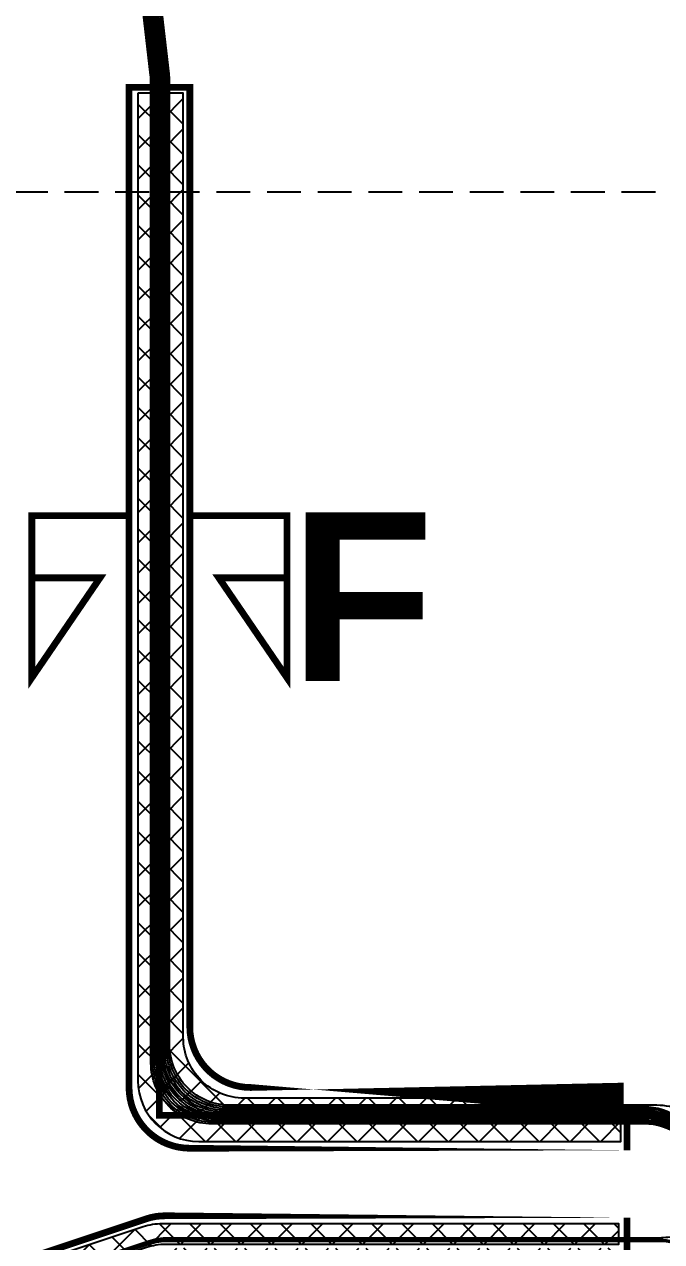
# Model space of a CAD drawing. Header units: metres. Extents: x 529718 to 530598, y 2673304 to 2673482.
# Drawn here: x 530155.64 to 530165.08, y 2673375.15 to 2673393.18 of the extents above; entities that cross this region are included whole.
import ezdxf
from ezdxf.enums import TextEntityAlignment as Align

# ---------------------------------------------------------------- set-up
doc = ezdxf.new("R2010")
doc.units = ezdxf.units.M
doc.linetypes.add('DASHED', pattern=[0.75, 0.5, -0.25])
for name, color, linetype in [('300mm Hume Pipe', 74, 'Continuous'), ('Excavation', 7, 'Continuous'), ('IDT', 7, 'Continuous'), ('LT Cable(AG) INV to LT Panel BL-24', 2, 'Continuous'), ('Messenger Wire Exc Link', 7, 'Continuous'), ('Section Marking BL-24', 2, 'Continuous'), ('Trench (AC)-BL24', 14, 'Continuous')]:
    doc.layers.add(name, color=color, linetype=linetype)
doc.styles.add('BoldTextStyle', font='arialbd.ttf')

# ---------------------------------------------------------------- blocks, each defined once
blk = doc.blocks.new('IDT')
at = {"layer": 'IDT', "color": 243, "linetype": 'DASHED'}
blk.add_lwpolyline([(45.49999999962691, 32.58580025943296), (45.4999999996269, -4.032314963696315), (-1.30442248516332e-09, -4.032314963696308), (-1.304414354308392e-09, 32.58580025943297)], close=True, dxfattribs=at)

msp = doc.modelspace()

# ---------------------------------------------------------------- hatches: boundary and pattern name
at = {"layer": '300mm Hume Pipe'}
h = msp.add_hatch(dxfattribs=at)
h.set_pattern_fill('ANSI37', color=74, scale=0.1)
h.set_pattern_definition([(45, (-27.45961766841356, -1627.5), (-0.2245064030267289, 0.2245064030267289), []), (135, (-27.45961766841356, -1627.5), (-0.2245064030267289, -0.2245064030267288), [])])
edge = h.paths.add_edge_path()
edge.add_line((530157.3236667007, 2673392.153694829), (530157.323666702, 2673377.529248202))
edge.add_arc((530158.223666702, 2673377.529248202), 0.9000000000232831, 180.0000000296449, 270.0000000074112)
edge.add_line((530158.2236667022, 2673376.629248202), (530164.4765521355, 2673376.629248207))
edge.add_line((530164.4765521355, 2673376.629248207), (530164.4765521355, 2673376.929248206))
edge.add_line((530164.4765521355, 2673376.929248206), (530158.5236667022, 2673376.929248202))
edge.add_arc((530158.5236667021, 2673377.829248202), 0.900000000372529, 180.0000000296449, 270.00000000741124, ccw=False)
edge.add_line((530157.6236667021, 2673377.829248202), (530157.6236667008, 2673392.153694829))
edge.add_line((530157.6236667008, 2673392.153694829), (530157.3236667007, 2673392.153694829))
h = msp.add_hatch(dxfattribs=at)
h.set_pattern_fill('ANSI37', color=74, scale=0.1)
h.set_pattern_definition([(45, (-27.08827128785197, -1627.5), (-0.2245064030267289, 0.2245064030267289), []), (135, (-27.08827128785197, -1627.5), (-0.2245064030267289, -0.2245064030267288), [])])
edge = h.paths.add_edge_path()
edge.add_line((530157.6950130813, 2673392.153694829), (530157.6950130824, 2673377.871301732))
edge.add_arc((530158.5950130824, 2673377.871301732), 0.9000000000232831, 180.0000000296449, 270.0000000074112)
edge.add_line((530158.5950130825, 2673376.971301732), (530164.4765521355, 2673376.971301733))
edge.add_line((530164.4765521355, 2673376.971301733), (530164.4765521355, 2673377.271301732))
edge.add_line((530164.4765521355, 2673377.271301732), (530158.8950130825, 2673377.271301731))
edge.add_arc((530158.8950130824, 2673378.171301732), 0.900000000372529, 180.0000000296449, 270.00000000741124, ccw=False)
edge.add_line((530157.9950130824, 2673378.171301731), (530157.9950130814, 2673392.153694829))
edge.add_line((530157.9950130814, 2673392.153694829), (530157.6950130813, 2673392.153694829))
h = msp.add_hatch(dxfattribs=at)
h.set_pattern_fill('ANSI37', color=74, scale=0.1)
h.set_pattern_definition([(45, (0, 0), (-0.2245064030267289, 0.2245064030267289), []), (135, (0, 0), (-0.2245064030267289, -0.2245064030267288), [])])
edge = h.paths.add_edge_path()
edge.add_line((530157.7324022211, 2673375.109248207), (530164.4462826143, 2673375.109248206))
edge.add_line((530164.4462826143, 2673375.109248206), (530164.4462826143, 2673375.409248206))
edge.add_line((530164.4462826143, 2673375.409248206), (530157.6837168908, 2673375.409248206))
edge.add_arc((530157.683716891, 2673374.509248206), 0.8999999999068677, 90.00000001482246, 108.4357042613595)
edge.add_line((530157.3991006442, 2673375.363059422), (530143.6269568152, 2673370.772143058))
edge.add_line((530143.6269568152, 2673370.772143058), (530143.721828897, 2673370.487539319))
edge.add_line((530143.721828897, 2673370.487539319), (530157.4477859745, 2673375.063059423))
edge.add_arc((530157.7324022213, 2673374.209248207), 0.9000000003605785, 90.00000001482249, 108.43570425198459, ccw=False)
edge = h.paths.add_edge_path()
edge.add_line((530157.9173107182, 2673374.749248208), (530164.4462826141, 2673374.749248207))
edge.add_line((530164.4462826141, 2673374.749248207), (530164.4462826141, 2673375.049248206))
edge.add_line((530164.4462826141, 2673375.049248206), (530157.8686253843, 2673375.049248206))
edge.add_arc((530157.8686253845, 2673374.149248206), 0.900000000372529, 90.00000001482246, 108.4357042519845)
edge.add_line((530157.5840091377, 2673375.003059422), (530143.7534529245, 2673370.392671407))
edge.add_line((530143.7534529245, 2673370.392671407), (530143.8483250067, 2673370.108067669))
edge.add_line((530143.8483250067, 2673370.108067669), (530157.6326944717, 2673374.703059424))
edge.add_arc((530157.9173107186, 2673373.849248209), 0.8999999994770522, 90.00000002223368, 108.43570427073439, ccw=False)

# ---------------------------------------------------------------- linework, layer by layer
at = {"layer": '300mm Hume Pipe', "color": 74}
for points in [[(530157.3236667007, 2673392.153694829), (530157.323666702, 2673377.529248202, 0.414213562368789), (530158.2236667022, 2673376.629248202), (530164.4765521355, 2673376.629248207), (530164.4765521355, 2673376.929248206), (530158.5236667022, 2673376.929248202, -0.4142135623692981), (530157.6236667021, 2673377.829248202), (530157.6236667008, 2673392.153694829)], [(530157.6950130813, 2673392.153694829), (530157.6950130824, 2673377.871301732, 0.414213562368789), (530158.5950130825, 2673376.971301732), (530164.4765521355, 2673376.971301733), (530164.4765521355, 2673377.271301732), (530158.8950130825, 2673377.271301731, -0.4142135623692981), (530157.9950130824, 2673378.171301731), (530157.9950130814, 2673392.153694829)], [(530157.7324022211, 2673375.109248207), (530164.4462826143, 2673375.109248206), (530164.4462826143, 2673375.409248206), (530157.6837168908, 2673375.409248206, 0.0806148892400137), (530157.3991006442, 2673375.363059422), (530143.6269568152, 2673370.772143058), (530143.721828897, 2673370.487539319), (530157.4477859745, 2673375.063059423, -0.08061488922266537)]]:
    msp.add_lwpolyline(points, format="xyb", close=True, dxfattribs=at)
at = {"layer": 'Excavation', "const_width": 0.1}
msp.add_lwpolyline([(530164.9206659164, 2673377.01535212), (530157.6412843692, 2673377.01535212), (530157.6412843692, 2673392.379483173)], dxfattribs=at)
at = {"layer": 'LT Cable(AG) INV to LT Panel BL-24'}
for points in [[(530167.4443580416, 2673375.75193854), (530167.3338103174, 2673375.751943584, -0.1568506311512243), (530166.809171914, 2673375.920674451), (530165.3443059182, 2673376.971621253, 0.1568506311639751), (530164.8196675146, 2673377.14035212), (530158.6662843692, 2673377.14035212, -0.414213562373095), (530157.7662843692, 2673378.04035212), (530157.7662843692, 2673392.334102765, 0.02925262924733474), (530157.7601337426, 2673392.43914227), (530157.6550578194, 2673393.333301547, -0.02925262924575515), (530157.6489071929, 2673393.438341052), (530157.6489071929, 2673450.66216928, 0.414213562373095), (530156.7489071928, 2673451.56216928), (530044.8575845185, 2673451.56216928, -0.414213562373095), (530043.9575845185, 2673452.46216928), (530043.9575845185, 2673452.689769275)], [(530169.4352512622, 2673375.65193854), (530167.3338103174, 2673375.651943584, -0.1568506311512243), (530166.809171914, 2673375.820674451), (530165.3443059188, 2673376.871621253, 0.1568506311308419), (530164.8196675153, 2673377.04035212), (530158.5662843692, 2673377.04035212, -0.414213562373095), (530157.6662843692, 2673377.94035212), (530157.6662843692, 2673392.328247228, 0.02925262923381348), (530157.6601337426, 2673392.433286733), (530157.5550578195, 2673393.32744601, -0.02925262923148613), (530157.5489071929, 2673393.432485516), (530157.5489071929, 2673443.06216928, 0.414213562373095), (530156.6489071929, 2673443.96216928), (529753.3295845186, 2673443.96216928, -0.414213562373095), (529752.4295845185, 2673444.86216928), (529752.4295845185, 2673445.189769275)], [(530167.4443580416, 2673375.67693854), (530167.3338103174, 2673375.676943584, -0.1568506311512243), (530166.809171914, 2673375.845674451), (530165.3443059188, 2673376.896621253, 0.1568506311308419), (530164.8196675153, 2673377.06535212), (530158.5912843692, 2673377.06535212, -0.414213562373095), (530157.6912843692, 2673377.965352119), (530157.6912843692, 2673392.329711113, 0.02925262927610012), (530157.6851337425, 2673392.434750618), (530157.5800578195, 2673393.328909893, -0.02925262927486877), (530157.5739071928, 2673393.433949398), (530157.5739071929, 2673443.08716928, 0.4142135623737696), (530156.6739071929, 2673443.98716928), (529818.1135845185, 2673443.98716928, -0.414213562373095), (529817.2135845185, 2673444.88716928), (529817.2135845185, 2673445.189769275)], [(530167.4443580416, 2673375.70193854), (530167.3338103174, 2673375.701943584, -0.1568506311512243), (530166.809171914, 2673375.870674451), (530165.3443059182, 2673376.921621253, 0.1568506311639751), (530164.8196675146, 2673377.09035212), (530158.6162843691, 2673377.09035212, -0.414213562373095), (530157.7162843691, 2673377.99035212), (530157.7162843691, 2673392.331174997, 0.02925262924733474), (530157.7101337425, 2673392.436214502), (530157.6050578194, 2673393.330373778, -0.02925262924575515), (530157.5989071928, 2673393.435413284), (530157.5989071928, 2673443.112169281, 0.414213562373095), (530156.6989071928, 2673444.012169281), (529882.8975845185, 2673444.012169281, -0.414213562373095), (529881.9975845185, 2673444.91216928), (529881.9975845185, 2673445.189769275)], [(530167.4443580416, 2673375.72693854), (530167.3338103174, 2673375.726943584, -0.1568506311512243), (530166.809171914, 2673375.895674451), (530165.3443059182, 2673376.946621253, 0.1568506311639751), (530164.8196675146, 2673377.11535212), (530158.6412843692, 2673377.11535212, -0.414213562373095), (530157.7412843691, 2673378.01535212), (530157.7412843691, 2673392.332638881, 0.02925262921856936), (530157.7351337426, 2673392.437678386), (530157.6300578195, 2673393.331837662, -0.02925262921482398), (530157.623907193, 2673393.436877168), (530157.6239071928, 2673443.137169281, 0.4142135623724212), (530156.7239071928, 2673444.03716928), (529947.6815845185, 2673444.03716928, -0.414213562373095), (529946.7815845185, 2673444.93716928), (529946.7815845185, 2673445.189769275)], [(530169.4352512622, 2673375.601938541), (530167.3338103174, 2673375.601943585, -0.1568506311512243), (530166.809171914, 2673375.770674451), (530165.3443059188, 2673376.821621253, 0.1568506311308419), (530164.8196675153, 2673376.99035212), (530158.5162843692, 2673376.99035212, -0.414213562373095), (530157.6162843691, 2673377.89035212), (530157.6162843691, 2673392.32531946, 0.02925262926085605), (530157.6101337426, 2673392.430358965), (530157.5050578194, 2673393.324518241, -0.02925262926002417), (530157.4989071928, 2673393.429557747), (530157.4989071928, 2673420.512169281, 0.414213562373095), (530156.5989071928, 2673421.41216928), (530044.8575845185, 2673421.41216928, -0.414213562373095), (530043.9575845185, 2673422.31216928), (530043.9575845185, 2673422.689769275)], [(530169.4352512622, 2673375.62693854), (530167.3338103174, 2673375.626943585, -0.1568506311512243), (530166.809171914, 2673375.795674451), (530165.3443059188, 2673376.846621253, 0.1568506311308419), (530164.8196675153, 2673377.01535212), (530158.5412843692, 2673377.01535212, -0.414213562373095), (530157.6412843692, 2673377.91535212), (530157.6412843692, 2673392.326783344, 0.02925262924733474), (530157.6351337426, 2673392.431822849), (530157.5300578194, 2673393.325982126, -0.02925262924575515), (530157.5239071929, 2673393.431021631), (530157.5239071929, 2673420.53716928, 0.414213562373095), (530156.6239071928, 2673421.43716928), (530142.0335845185, 2673421.43716928, -0.414213562373095), (530141.1335845185, 2673422.33716928), (530141.1335845185, 2673422.689769275)], [(530171.592251262, 2673375.501943585), (530167.3338103174, 2673375.501943585, -0.1568506311512243), (530166.809171914, 2673375.670674452), (530165.3443059195, 2673376.721621253, 0.1568506311639751), (530164.8196675159, 2673376.89035212), (530158.4162843692, 2673376.89035212, -0.414213562373095), (530157.5162843692, 2673377.79035212), (530157.5162843692, 2673392.319463924, 0.02925262924733474), (530157.5101337426, 2673392.424503429), (530157.4050578194, 2673393.318662705, -0.02925262924575515), (530157.3989071929, 2673393.423702211), (530157.3989071929, 2673405.41216928, 0.414213562373095), (530156.4989071928, 2673406.31216928), (529785.7215845186, 2673406.31216928, -0.414213562373095), (529784.8215845185, 2673407.21216928), (529784.8215845185, 2673407.689769275)], [(530171.592251262, 2673375.526943585), (530167.3338103174, 2673375.526943585, -0.1568506311512243), (530166.809171914, 2673375.695674452), (530165.3443059195, 2673376.746621253, 0.1568506311639751), (530164.8196675159, 2673376.91535212), (530158.4412843692, 2673376.91535212, -0.414213562373095), (530157.5412843692, 2673377.81535212), (530157.5412843692, 2673392.320927809, 0.02925262927610012), (530157.5351337425, 2673392.425967314), (530157.4300578195, 2673393.320126588, -0.02925262927653998), (530157.4239071928, 2673393.425166094), (530157.4239071929, 2673405.43716928, 0.4142135623757357), (530156.5239071929, 2673406.33716928), (529882.8975845185, 2673406.33716928, -0.414213562373095), (529881.9975845185, 2673407.23716928), (529881.9975845185, 2673407.689769275)], [(530171.592251262, 2673375.551943585), (530167.3338103174, 2673375.551943585, -0.1568506311512243), (530166.809171914, 2673375.720674451), (530165.3443059195, 2673376.771621253, 0.1568506311639751), (530164.8196675159, 2673376.94035212), (530158.4662843692, 2673376.94035212, -0.414213562373095), (530157.5662843692, 2673377.840352119), (530157.5662843692, 2673392.322391692, 0.02925262924733474), (530157.5601337426, 2673392.427431197), (530157.4550578195, 2673393.321590473, -0.02925262924575515), (530157.4489071929, 2673393.426629979), (530157.4489071929, 2673405.46216928, 0.414213562373095), (530156.5489071929, 2673406.36216928), (529980.0735845185, 2673406.36216928, -0.414213562373095), (529979.1735845185, 2673407.26216928), (529979.1735845185, 2673407.689769275)], [(530169.4352512622, 2673375.576938541), (530167.3338103174, 2673375.576943585, -0.1568506311512243), (530166.809171914, 2673375.745674451), (530165.3443059188, 2673376.796621253, 0.1568506311308419), (530164.8196675153, 2673376.96535212), (530158.4912843691, 2673376.96535212, -0.414213562373095), (530157.5912843691, 2673377.86535212), (530157.5912843691, 2673392.323855576, 0.02925262921856936), (530157.5851337425, 2673392.428895081), (530157.4800578195, 2673393.323054358, -0.02925262921316044), (530157.4739071929, 2673393.428093863), (530157.4739071928, 2673405.487169281, 0.414213562370464), (530156.5739071928, 2673406.387169281), (530077.2495845185, 2673406.387169281, -0.414213562373095), (530076.3495845185, 2673407.28716928), (530076.3495845185, 2673407.689769275)], [(530171.592251262, 2673375.476943585), (530167.108462008, 2673375.476943585, 0.03556826038411772), (530166.9809012201, 2673375.46785786), (530165.1725766158, 2673375.208942588, -0.03556826039023658), (530165.045015828, 2673375.199856863), (530157.7670547989, 2673375.199856863, 0.08061488919893361), (530157.4824385525, 2673375.153668079), (530143.9815772885, 2673370.653183211, -0.2984513559054765), (530143.0277575245, 2673370.905191592), (530142.8342843688, 2673371.120333344), (530142.8342843688, 2673375.66216928, 0.414213562373095), (530141.9342843688, 2673376.56216928), (529823.0135845186, 2673376.56216928, -0.414213562373095), (529822.1135845185, 2673377.46216928), (529822.1135845185, 2673377.689769275)], [(530172.4762512621, 2673374.27680893), (530167.1634150929, 2673374.27680893, -0.1239710970802341), (530166.7371803301, 2673374.384140066), (530165.466287896, 2673375.067525727, 0.1239710971029128), (530165.0400531332, 2673375.174856863), (530157.7711119096, 2673375.174856863, 0.08061488919897764), (530157.4864956633, 2673375.128668079), (530143.9739422784, 2673370.624285666, -0.2984513559245127), (530143.0201225145, 2673370.876294047), (530142.8092843688, 2673371.110745633), (530142.8092843688, 2673375.637169281, 0.414213562373095), (530141.9092843687, 2673376.53716928), (529920.1895845185, 2673376.53716928, -0.414213562373095), (529919.2895845185, 2673377.43716928), (529919.2895845185, 2673377.689769275)], [(530172.4762512621, 2673374.25180893), (530167.1634150929, 2673374.25180893, -0.1239710970802341), (530166.7371803301, 2673374.359140066), (530165.466287896, 2673375.042525727, 0.1239710971029128), (530165.0400531332, 2673375.149856864), (530157.7751690203, 2673375.149856864, 0.08061488920767199), (530157.4905527738, 2673375.103668079), (530143.9663072687, 2673370.595388121, -0.2984513560183612), (530143.0124875045, 2673370.847396502), (530142.7842843687, 2673371.101157921), (530142.7842843687, 2673375.612169281, 0.414213562373095), (530141.8842843687, 2673376.512169281), (530017.3655845185, 2673376.512169281, -0.414213562373095), (530016.4655845185, 2673377.41216928), (530016.4655845185, 2673377.689769275)]]:
    msp.add_lwpolyline(points, format="xyb", dxfattribs=at)
at = {"layer": 'LT Cable(AG) INV to LT Panel BL-24', "color": 5}
msp.add_lwpolyline([(530168.4661633113, 2673376.056434039), (530167.887384644, 2673376.056434039, -0.1049145017193655), (530167.5219389515, 2673376.133968571), (530165.375223603, 2673377.087817587, 0.1049145017193655), (530165.0097779104, 2673377.16535212), (530158.6912843692, 2673377.16535212, -0.414213562373095), (530157.7912843692, 2673378.06535212), (530157.7912843692, 2673392.335566649, 0.02925262924733474), (530157.7851337426, 2673392.440606154), (530157.6800578195, 2673393.334765431, -0.02925262924575515), (530157.6739071929, 2673393.439804936), (530157.6739071929, 2673450.68716928, 0.414213562373095), (530156.7739071929, 2673451.58716928), (530142.0335845185, 2673451.58716928, -0.414213562373095), (530141.1335845185, 2673452.48716928), (530141.1335845185, 2673452.689769275)], format="xyb", dxfattribs=at)
at = {"layer": 'Messenger Wire Exc Link'}
msp.add_lwpolyline([(530157.6412843692, 2673392.379483173), (530157.5239071929, 2673393.378321802)], dxfattribs=at)
at = {"layer": 'Section Marking BL-24', "color": 94, "lineweight": 35, "true_color": 0x00a500, "const_width": 0.1}
for points in [[(530157.1412843692, 2673385.897417647), (530155.7512843692, 2673385.897417647), (530155.7512843692, 2673383.497417647), (530156.7612843692, 2673384.977417647), (530155.7512843692, 2673384.977417647)], [(530158.1412843692, 2673385.897417647), (530159.5312843692, 2673385.897417647), (530159.5312843692, 2673383.497417647), (530158.5212843692, 2673384.977417647), (530159.5312843692, 2673384.977417647)]]:
    msp.add_lwpolyline(points, dxfattribs=at)
at = {"layer": 'Trench (AC)-BL24', "const_width": 0.1}
for points in [[(530157.1912843692, 2673392.24041179), (530157.1912843705, 2673377.429248202, 0.414213562368404), (530158.0912843706, 2673376.529248202), (530164.5662826144, 2673376.529248206), (530164.5662826143, 2673377.429248206), (530158.9912843705, 2673377.429248202, -0.4142135623721557), (530158.0912843704, 2673378.329248202), (530158.0912843692, 2673392.24041179)], [(530157.7274858144, 2673375.529248207), (530164.5662826144, 2673375.529248206), (530164.5662826143, 2673374.629248207), (530157.8735417944, 2673374.629248207, 0.08061488927256144), (530157.5889255477, 2673374.583059422), (530143.812913403, 2673369.990853563), (530143.5282971566, 2673370.844664779), (530157.4428695678, 2673375.483059423, -0.08061488924282664)]]:
    msp.add_lwpolyline(points, format="xyb", close=True, dxfattribs=at)

# ---------------------------------------------------------------- block references
at = {"layer": 'IDT', "color": 8, "rotation": 180}
msp.add_blockref('IDT', (530199.4872843679, 2673386.66296954), dxfattribs=at)

# ---------------------------------------------------------------- texts
at = {"layer": 'Section Marking BL-24', "color": 94, "true_color": 0x00a500, "style": 'BoldTextStyle'}
msp.add_text('F', height=2.5, dxfattribs=at).set_placement((530160.6412843692, 2673384.697417647), align=Align.MIDDLE_CENTER)

doc.saveas('drawing.dxf')
